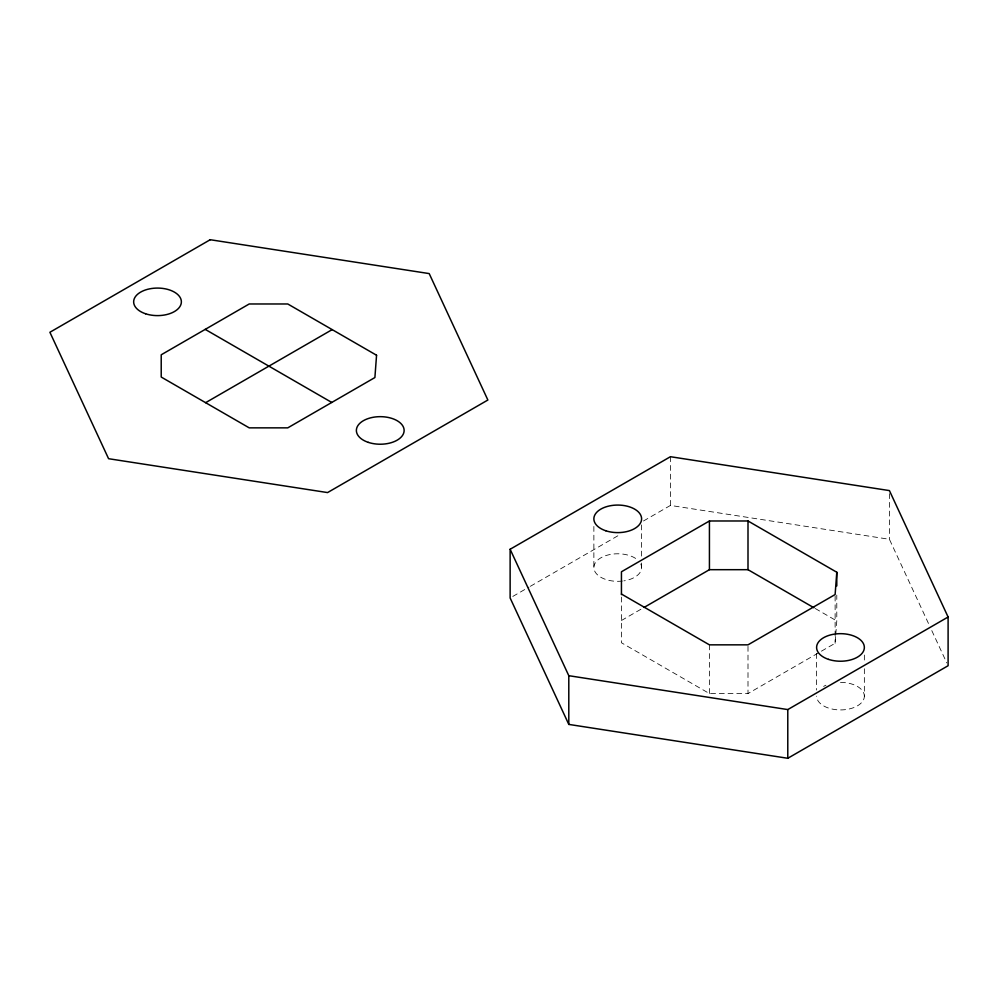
<?xml version="1.0" encoding="UTF-8"?>
<svg xmlns="http://www.w3.org/2000/svg" width="998" height="998" viewBox="0 0 998 998"><rect width="100%" height="100%" fill="white"/><g stroke="black" fill="none" stroke-linecap="round" stroke-linejoin="round"><path stroke-width="0.75" stroke-dasharray="4.99 3.74" d="M621.442 597.091L621.442 642.762L709.428 693.56L748.001 693.56L835.126 643.261L835.675 635.826M835.788 634.329L836.786 620.956L836.786 595.07M512.822 596.417L528.99 587.086M530.337 586.313L620.594 534.204M643.498 520.981L670.431 505.425L889.418 539.294L929.188 624.998M621.442 620.494L641.44 608.942M815.266 608.518L836.786 620.956M931.795 630.611L946.79 662.922M889.418 493.636L889.418 539.294M864.355 655.05L864.355 662.66M864.355 668.76L864.355 696.155A23.865 13.772 0 0 1 840.491 709.927A23.865 13.772 0 0 1 816.626 696.155M835.126 596.068L835.126 643.261M816.626 653.528L816.626 690.067M748.001 646.367L748.001 693.56M709.428 644.845L709.428 693.56M670.431 456.71L670.431 505.425M641.602 524.923L641.602 556.896M641.602 562.984L641.602 567.55M593.872 526.457L593.872 567.55M640.791 563.982A23.865 13.772 0 0 1 623.912 580.861M622.403 581.061A23.865 13.772 0 0 1 595.145 571.979A23.865 13.772 0 0 1 607.183 555.2A23.865 13.772 0 0 1 637.585 559.903M840.491 682.383A23.865 13.772 0 0 1 864.355 696.155M823.612 686.412A23.865 13.772 0 0 1 825.957 685.227"/><path stroke-width="1.5" d="M621.442 594.608L621.442 571.779L709.428 520.981L748.001 520.981L836.786 572.241L835.126 594.546L748.001 644.845L709.428 644.845L621.442 594.047M205.613 402.681L332.172 329.614M510.128 549.262L670.431 456.71L889.418 490.592L948.1 617.014L948.1 665.728L787.784 758.28L568.798 724.411L510.128 597.977L510.128 549.262L568.798 675.696L568.798 724.411M644.109 607.408L709.428 569.683L748.001 569.683L813.919 607.745M568.798 675.696L787.784 709.578L948.1 617.014M205.214 329.377L331.773 402.456M836.786 572.241L836.786 585.938M787.784 709.578L787.784 758.28M748.001 520.981L748.001 569.683M709.428 520.981L709.428 569.683M376.558 355.238L374.899 377.543L287.773 427.855L249.213 427.855L161.214 377.044L161.214 354.789L249.213 303.978L287.773 303.978L376.558 355.238M210.216 239.72L49.9 332.272L108.582 458.706L327.569 492.575L487.872 400.023L429.202 273.589L210.216 239.72M145.583 313.771A23.865 13.772 0 0 0 181.374 301.845A23.865 13.772 0 0 0 145.583 289.919A23.865 13.772 0 0 0 145.583 313.771M368.324 442.376A23.865 13.772 0 0 0 404.128 430.45A23.865 13.772 0 0 0 368.324 418.511A23.865 13.772 0 0 0 368.324 442.376M605.811 530.774A23.865 13.772 0 0 0 641.602 518.835A23.865 13.772 0 0 0 605.811 506.909A23.865 13.772 0 0 0 605.811 530.774M828.552 659.379A23.865 13.772 0 0 0 864.355 647.44A23.865 13.772 0 0 0 828.552 635.514A23.865 13.772 0 0 0 828.552 659.379"/></g></svg>
